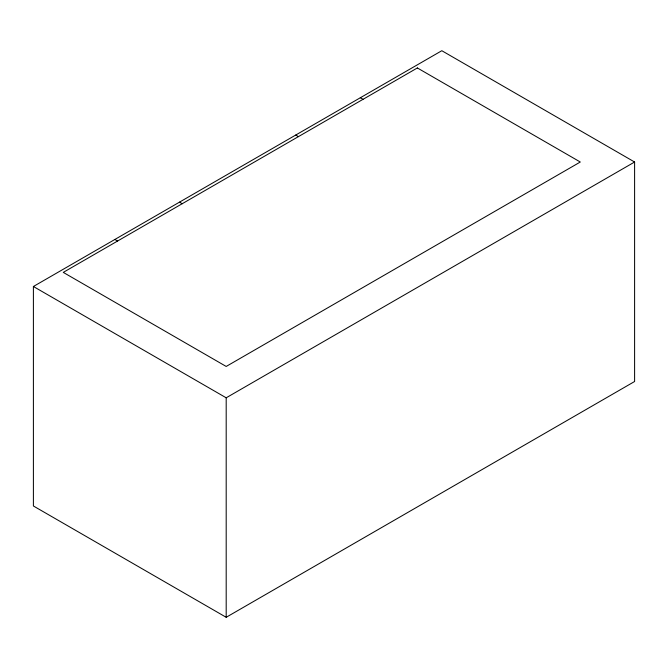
<?xml version="1.0" encoding="UTF-8"?>
<svg xmlns="http://www.w3.org/2000/svg" width="668" height="668" viewBox="0 0 668 668"><rect width="100%" height="100%" fill="white"/><g stroke="black" fill="none" stroke-linecap="round" stroke-linejoin="round"><path stroke-width="1" d="M33.4 286.497L441.807 50.71L634.6 162.015L634.6 381.503L226.193 617.29L33.4 505.985L33.4 286.497L226.193 397.802L634.6 162.015M360.336 97.737L363.058 99.307M295.715 135.053L298.429 136.623M179.492 202.153L182.205 203.715M114.863 239.461L117.576 241.031M226.193 397.802L226.193 617.29M417.366 67.952L63.268 272.385L226.193 366.448L580.292 162.015L417.366 67.952"/></g></svg>
